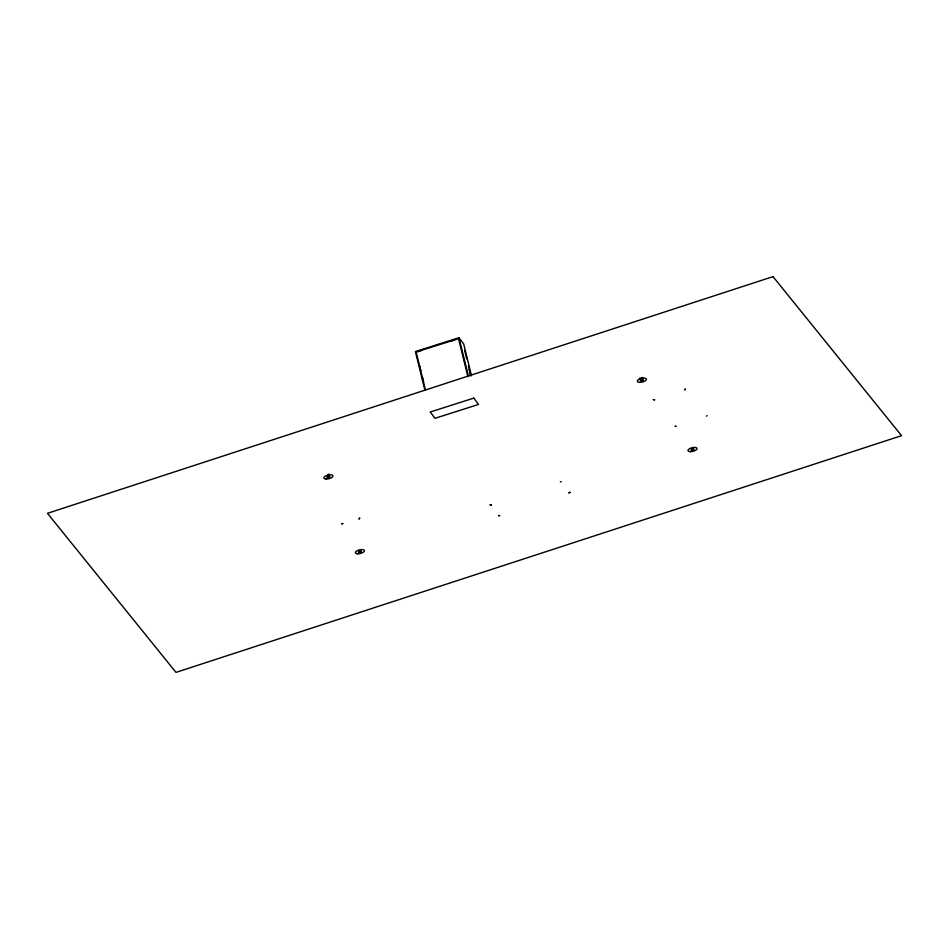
<?xml version="1.0" encoding="UTF-8"?>
<svg xmlns="http://www.w3.org/2000/svg" width="949" height="949" viewBox="0 0 949 949"><rect width="100%" height="100%" fill="white"/><g stroke="black" fill="none" stroke-linecap="round" stroke-linejoin="round"><path stroke-width="1.42" d="M560.349 481.689L561.262 481.819M498.581 515.627L499.755 515.568L498.593 515.639M707.041 415.615L706.447 416.172M471.475 375.674L463.705 344.024L458.948 337.702L415.413 351.581L424.95 390.419M425.496 390.075L416.125 351.949L458.664 338.651M417.655 351.723L421.747 350.418M450.467 341.26L454.559 339.956M685.178 389.149L684.62 389.968L685.451 389.161M675.119 426.279L676.174 426.303L675.391 426.386M464.642 350.406L466.718 358.888M468.462 365.946L470.882 375.828M469.138 369.375L470.502 374.914M458.948 337.702L468.498 376.539M458.509 338.437L467.869 376.575M419.755 366.278L420.787 370.513M422.53 377.583L423.562 381.818M639.353 378.449A4.686 1.874 -13.8 0 1 640.445 378.022M641.619 377.702A4.686 1.874 -13.8 0 1 642.805 377.512M328.164 474.393A4.686 1.874 -13.8 0 1 329.35 474.203M653.375 399.565L654.596 399.826L653.375 399.565M490.242 504.797L491.416 504.915L490.242 504.797M568.997 492.851L570.017 492.329L568.997 492.851M359.695 518.154L359.09 518.925L359.695 518.154M773.02 276.622L47.45 513.326L175.98 672.378L901.55 435.674L773.02 276.622M473.788 398.117L430.253 411.996L434.998 418.319L478.533 404.44L473.788 398.117M342.767 523.563L341.83 523.836L342.767 523.563M357.678 553.801A4.686 1.874 -13.8 0 0 364.452 550.705A4.686 1.874 -13.8 0 0 357.512 550.527A4.686 1.874 -13.8 0 0 357.678 553.801M359.185 552.354A1.495 0.593 -13.8 0 0 361.344 551.369A1.495 0.593 -13.8 0 0 359.125 551.31A1.495 0.593 -13.8 0 0 359.185 552.354M639.662 382.352A4.686 1.874 -13.8 0 0 646.447 379.244A4.686 1.874 -13.8 0 0 639.496 379.066A4.686 1.874 -13.8 0 0 639.662 382.352M641.168 380.893A1.495 0.593 -13.8 0 0 643.327 379.908A1.495 0.593 -13.8 0 0 641.121 379.849A1.495 0.593 -13.8 0 0 641.168 380.893M326.207 479.043A4.686 1.874 -13.8 0 0 332.992 475.935A4.686 1.874 -13.8 0 0 326.053 475.757A4.686 1.874 -13.8 0 0 326.207 479.043M327.713 477.584A1.495 0.593 -13.8 0 0 329.872 476.6A1.495 0.593 -13.8 0 0 327.666 476.54A1.495 0.593 -13.8 0 0 327.713 477.584M690.326 451.653A4.686 1.874 -13.8 0 0 697.1 448.545A4.686 1.874 -13.8 0 0 690.16 448.367A4.686 1.874 -13.8 0 0 690.326 451.653M691.833 450.206A1.495 0.593 -13.8 0 0 693.992 449.209A1.495 0.593 -13.8 0 0 691.774 449.15A1.495 0.593 -13.8 0 0 691.833 450.206"/></g></svg>
